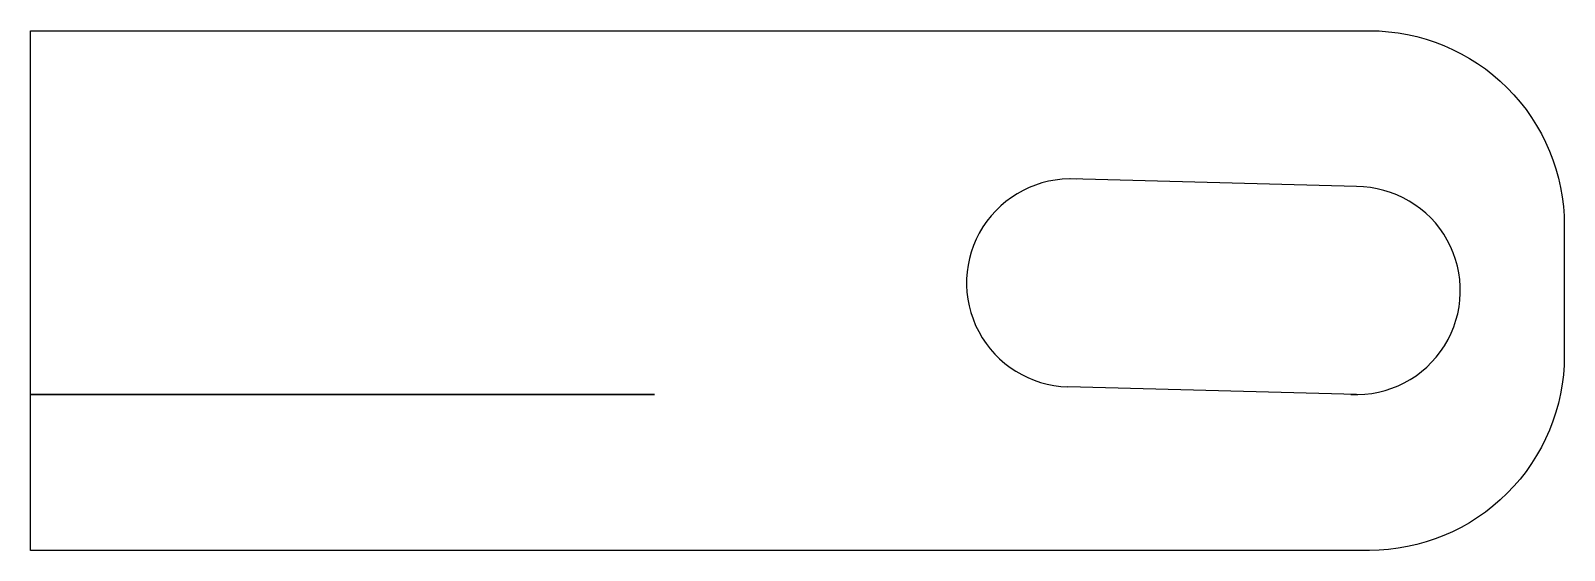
# Model space of a CAD drawing. Header units: inches. Extents: x 17 to 135, y -25 to 15.
import ezdxf

# ---------------------------------------------------------------- set-up
doc = ezdxf.new("R2010")
doc.units = ezdxf.units.IN
doc.header["$MEASUREMENT"] = 0

msp = doc.modelspace()

# ---------------------------------------------------------------- linework, layer by layer
for p, q in [((119.24, 3.36), (97.25, 3.95)), ((119.24, -12.64), (97.04, -12.05))]:
    msp.add_line(p, q)
at = {"extrusion": (0, -1, 0)}
for p, q in [((17.24, -12.64, 16), (65.24, -12.64, 16)), ((17.24, -12.64, 16), (17.24, -12.64, 68)), ((65.24, -12.64, 68), (65.24, -12.64, 16))]:
    msp.add_line(p, q, dxfattribs=at)
msp.add_lwpolyline([(17.24, 15.36), (120.24, 15.36, -0.414214), (135.24, 0.36), (135.24, -9.64, -0.414214), (120.24, -24.64), (17.24, -24.64)], format="xyb", close=True)
for radius in [24, 10]:
    msp.add_circle((41.24, 68, 12.64), radius, dxfattribs=at)
for centre, start, end in [((97.25, -4.05), 86.9503, 268.4824), ((119.24, -4.64), 266.9649, 90)]:
    msp.add_arc(centre, 8, start, end)

doc.saveas('drawing.dxf')
